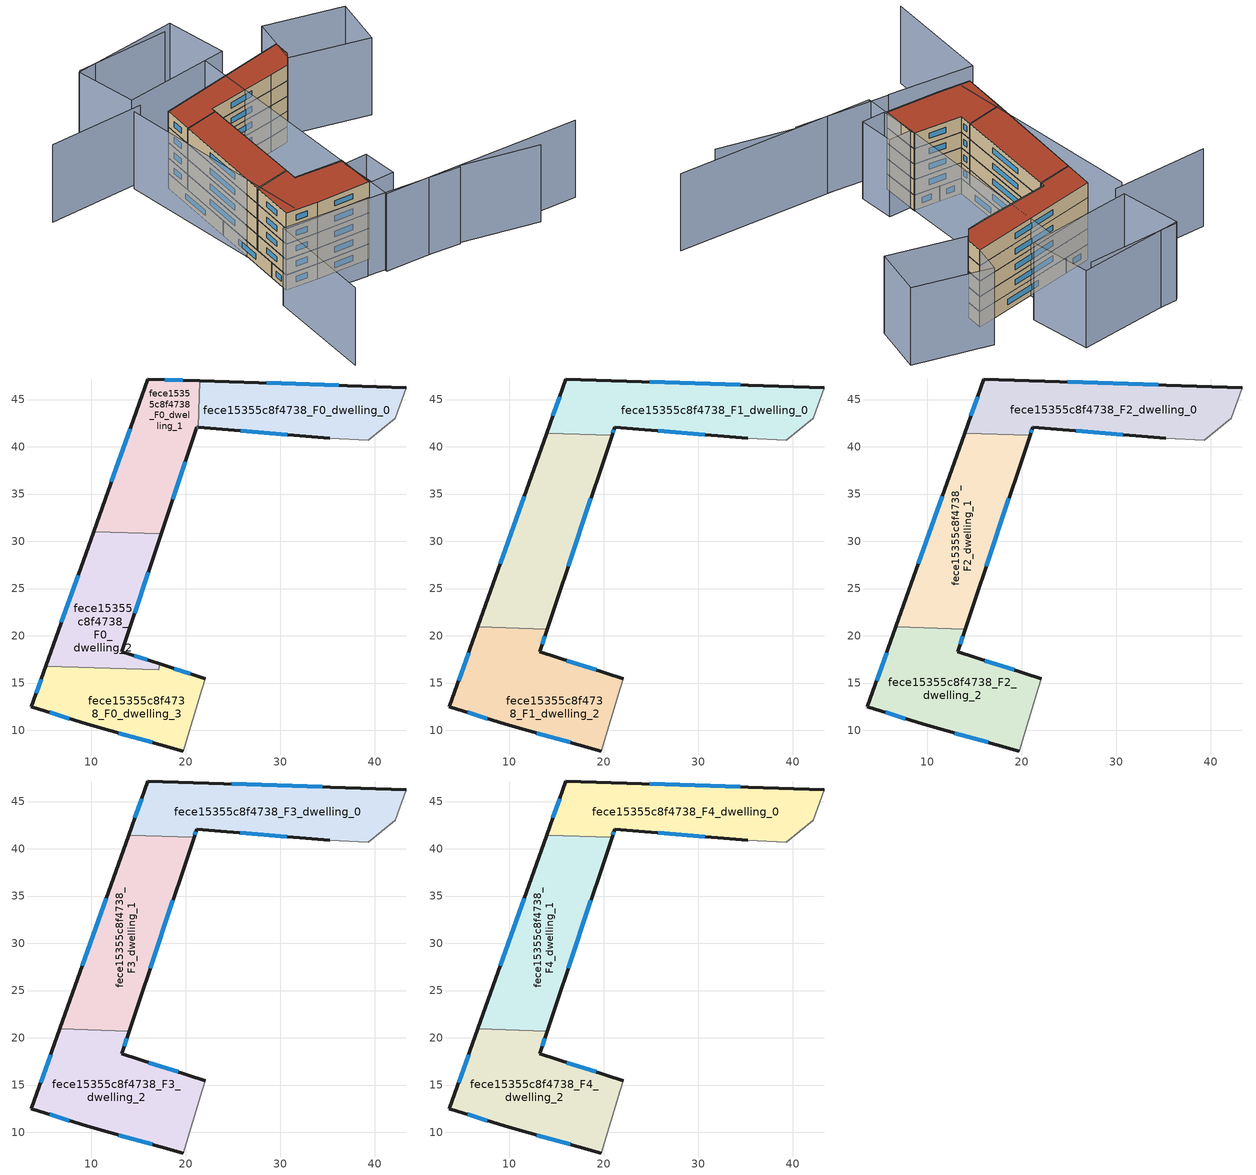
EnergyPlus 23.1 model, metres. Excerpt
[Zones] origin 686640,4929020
fece15355c8f4738_F0_dwelling_0
 floor ground (EU_floor_Construction): 42.18,43.04 43.3,46.27 21.45,46.99 21.3,42.05 35.25,40.92 39.29,40.69 z0
 wall outside (EU_wall_Construction): 35.25,40.92 21.3,42.05 / 21.45,46.99 43.3,46.27 z0:3
 wall adiabatic (EU_wall_Construction): 43.3,46.27 42.18,43.04 39.29,40.69 35.25,40.92 z0:3
 wall to fece15355c8f4738_F0_dwelling_1 (EU_wall_Construction): 21.3,42.05 21.45,46.99 z0:3
 window (EU_Window_Construction): 30.71,41.29 25.84,41.69 / 28.56,46.76 36.2,46.51 z0.98:2.02
fece15355c8f4738_F0_dwelling_1
 floor ground (EU_floor_Construction): 17.39,30.8 21.15,42.07 21.3,42.05 21.45,46.99 15.97,47.17 10.24,31.03 z0
 wall outside (EU_wall_Construction): 10.24,31.03 15.97,47.17 21.45,46.99 / 21.3,42.05 21.15,42.07 17.39,30.8 z0:3
 wall to fece15355c8f4738_F0_dwelling_2 (EU_wall_Construction): 17.39,30.8 10.24,31.03 z0:3
 window (EU_Window_Construction): 12.11,36.28 14.11,41.93 / 17.76,47.12 19.67,47.05 / 21.25,42.06 21.2,42.06 / 19.93,38.4 18.61,34.47 z0.98:2.02
fece15355c8f4738_F0_dwelling_2
 floor ground (EU_floor_Construction): 17.11,16.41 17.22,17.02 13.21,18.3 17.39,30.8 10.24,31.03 5.19,16.79 z0
 wall outside (EU_wall_Construction): 17.39,30.8 13.21,18.3 17.22,17.02 / 5.19,16.79 10.24,31.03 z0:3
 wall to fece15355c8f4738_F0_dwelling_3 (EU_wall_Construction): 17.22,17.02 17.11,16.41 5.19,16.79 z0:3
 window (EU_Window_Construction): 16.03,26.74 14.57,22.37 / 14.52,17.89 15.91,17.44 / 6.83,21.42 8.6,26.4 z0.98:2.02
fece15355c8f4738_F0_dwelling_3
 floor ground (EU_floor_Construction): 19.71,7.8 21.74,14.43 22.06,15.46 17.22,17.02 17.11,16.41 5.19,16.79 3.66,12.5 9.59,10.62 z0
 wall outside (EU_wall_Construction): 17.22,17.02 22.06,15.46 / 19.71,7.8 9.59,10.62 3.66,12.5 5.19,16.79 z0:3
 wall adiabatic (EU_wall_Construction): 22.06,15.46 21.74,14.43 19.71,7.8 z0:3
 window (EU_Window_Construction): 4.16,13.89 4.69,15.4 / 18.8,16.51 20.49,15.97 / 16.42,8.72 12.89,9.7 / 7.67,11.23 5.59,11.88 z0.98:2.02
fece15355c8f4738_F1_dwelling_0
 floor to fece15355c8f4738_F0_dwelling_0 (EU_floor_Construction): 42.18,43.04 43.3,46.27 21.45,46.99 21.3,42.05 35.25,40.92 39.29,40.69 z3
 floor to fece15355c8f4738_F0_dwelling_1 (EU_floor_Construction): 20.87,41.2 21.15,42.07 21.3,42.05 21.45,46.99 15.97,47.17 13.94,41.43 z3
 wall outside (EU_wall_Construction): 13.94,41.43 15.97,47.17 43.3,46.27 / 35.25,40.92 21.15,42.07 20.87,41.2 z3:6
 wall to fece15355c8f4738_F1_dwelling_1 (EU_wall_Construction): 20.87,41.2 13.94,41.43 z3:6
 wall adiabatic (EU_wall_Construction): 43.3,46.27 42.18,43.04 39.29,40.69 35.25,40.92 z3:6
 window (EU_Window_Construction): 14.6,43.3 15.31,45.31 / 24.86,46.88 34.42,46.57 / 30.67,41.3 25.74,41.69 / 21.06,41.78 20.96,41.48 z3.98:5.02
fece15355c8f4738_F1_dwelling_1
 floor to fece15355c8f4738_F0_dwelling_2 (EU_floor_Construction): 14.02,20.71 17.39,30.8 10.25,31.03 6.66,20.94 z3
 floor to fece15355c8f4738_F0_dwelling_1 (EU_floor_Construction): 17.39,30.8 20.87,41.2 13.94,41.43 10.25,31.03 z3
 wall outside (EU_wall_Construction): 20.87,41.2 14.02,20.71 / 6.66,20.94 13.94,41.43 z3:6
 wall to fece15355c8f4738_F1_dwelling_2 (EU_wall_Construction): 14.02,20.71 6.66,20.94 z3:6
 window (EU_Window_Construction): 18.64,34.54 16.24,27.37 / 9.03,27.61 11.57,34.77 z3.98:5.02
fece15355c8f4738_F1_dwelling_2
 floor to fece15355c8f4738_F0_dwelling_3 (EU_floor_Construction): 19.71,7.8 21.74,14.43 22.06,15.46 17.22,17.02 17.11,16.41 5.19,16.79 3.66,12.5 9.59,10.62 z3
 floor to fece15355c8f4738_F0_dwelling_2 (EU_floor_Construction): 17.11,16.43 17.22,17.02 13.21,18.3 14.02,20.71 6.66,20.94 5.19,16.79 17.11,16.41 z3
 wall outside (EU_wall_Construction): 19.71,7.8 9.59,10.62 3.66,12.5 6.66,20.94 / 14.02,20.71 13.21,18.3 22.06,15.46 z3:6
 wall adiabatic (EU_wall_Construction): 22.06,15.46 21.74,14.43 19.71,7.8 z3:6
 window (EU_Window_Construction): 16.42,8.72 12.89,9.7 / 7.67,11.23 5.59,11.88 / 4.64,15.24 5.69,18.2 / 13.76,19.93 13.48,19.09 / 16.09,17.38 19.19,16.39 z3.98:5.02
fece15355c8f4738_F2_dwelling_0
 floor to fece15355c8f4738_F1_dwelling_0 (EU_floor_Construction): 42.18,43.04 43.3,46.27 15.97,47.17 13.94,41.43 20.87,41.2 21.15,42.07 35.25,40.92 39.29,40.69 z6
 wall outside (EU_wall_Construction): 13.94,41.43 15.97,47.17 43.3,46.27 / 35.25,40.92 21.15,42.07 20.87,41.2 z6:9
 wall to fece15355c8f4738_F2_dwelling_1 (EU_wall_Construction): 20.87,41.2 13.94,41.43 z6:9
 wall adiabatic (EU_wall_Construction): 43.3,46.27 42.18,43.04 39.29,40.69 35.25,40.92 z6:9
 window (EU_Window_Construction): 14.6,43.3 15.31,45.31 / 24.86,46.88 34.42,46.57 / 30.67,41.3 25.74,41.69 / 21.06,41.78 20.96,41.48 z6.98:8.02
fece15355c8f4738_F2_dwelling_1
 floor to fece15355c8f4738_F1_dwelling_1 (EU_floor_Construction): 14.02,20.71 20.87,41.2 13.94,41.43 6.66,20.94 z6
 wall outside (EU_wall_Construction): 20.87,41.2 14.02,20.71 / 6.66,20.94 13.94,41.43 z6:9
 wall to fece15355c8f4738_F2_dwelling_2 (EU_wall_Construction): 14.02,20.71 6.66,20.94 z6:9
 window (EU_Window_Construction): 18.64,34.54 16.24,27.37 / 9.03,27.61 11.57,34.77 z6.98:8.02
fece15355c8f4738_F2_dwelling_2
 floor to fece15355c8f4738_F1_dwelling_2 (EU_floor_Construction): 19.71,7.8 21.74,14.43 22.06,15.46 13.21,18.3 14.02,20.71 6.66,20.94 3.66,12.5 9.59,10.62 z6
 wall outside (EU_wall_Construction): 19.71,7.8 9.59,10.62 3.66,12.5 6.66,20.94 / 14.02,20.71 13.21,18.3 22.06,15.46 z6:9
 wall adiabatic (EU_wall_Construction): 22.06,15.46 21.74,14.43 19.71,7.8 z6:9
 window (EU_Window_Construction): 16.42,8.72 12.89,9.7 / 7.67,11.23 5.59,11.88 / 4.64,15.24 5.69,18.2 / 13.76,19.93 13.48,19.09 / 16.09,17.38 19.19,16.39 z6.98:8.02
fece15355c8f4738_F3_dwelling_0
 floor to fece15355c8f4738_F2_dwelling_0 (EU_floor_Construction): 42.18,43.04 43.3,46.27 15.97,47.17 13.94,41.43 20.87,41.2 21.15,42.07 35.25,40.92 39.29,40.69 z9
 wall outside (EU_wall_Construction): 13.94,41.43 15.97,47.17 43.3,46.27 / 35.25,40.92 21.15,42.07 20.87,41.2 z9:12
 wall to fece15355c8f4738_F3_dwelling_1 (EU_wall_Construction): 20.87,41.2 13.94,41.43 z9:12
 wall adiabatic (EU_wall_Construction): 43.3,46.27 42.18,43.04 39.29,40.69 35.25,40.92 z9:12
 window (EU_Window_Construction): 14.6,43.3 15.31,45.31 / 24.86,46.88 34.42,46.57 / 30.67,41.3 25.74,41.69 / 21.06,41.78 20.96,41.48 z9.98:11.02
fece15355c8f4738_F3_dwelling_1
 floor to fece15355c8f4738_F2_dwelling_1 (EU_floor_Construction): 14.02,20.71 20.87,41.2 13.94,41.43 6.66,20.94 z9
 wall outside (EU_wall_Construction): 20.87,41.2 14.02,20.71 / 6.66,20.94 13.94,41.43 z9:12
 wall to fece15355c8f4738_F3_dwelling_2 (EU_wall_Construction): 14.02,20.71 6.66,20.94 z9:12
 window (EU_Window_Construction): 18.64,34.54 16.24,27.37 / 9.03,27.61 11.57,34.77 z9.98:11.02
fece15355c8f4738_F3_dwelling_2
 floor to fece15355c8f4738_F2_dwelling_2 (EU_floor_Construction): 19.71,7.8 21.74,14.43 22.06,15.46 13.21,18.3 14.02,20.71 6.66,20.94 3.66,12.5 9.59,10.62 z9
 wall outside (EU_wall_Construction): 19.71,7.8 9.59,10.62 3.66,12.5 6.66,20.94 / 14.02,20.71 13.21,18.3 22.06,15.46 z9:12
 wall adiabatic (EU_wall_Construction): 22.06,15.46 21.74,14.43 19.71,7.8 z9:12
 window (EU_Window_Construction): 16.42,8.72 12.89,9.7 / 7.67,11.23 5.59,11.88 / 4.64,15.24 5.69,18.2 / 13.76,19.93 13.48,19.09 / 16.09,17.38 19.19,16.39 z9.98:11.02
fece15355c8f4738_F4_dwelling_0
 floor to fece15355c8f4738_F3_dwelling_0 (EU_floor_Construction): 42.18,43.04 43.3,46.27 15.97,47.17 13.94,41.43 20.87,41.2 21.15,42.07 35.25,40.92 39.29,40.69 z12
 wall outside (EU_wall_Construction): 13.94,41.43 15.97,47.17 43.3,46.27 / 35.25,40.92 21.15,42.07 20.87,41.2 z12:15
 wall to fece15355c8f4738_F4_dwelling_1 (EU_wall_Construction): 20.87,41.2 13.94,41.43 z12:15
 wall adiabatic (EU_wall_Construction): 43.3,46.27 42.18,43.04 39.29,40.69 35.25,40.92 z12:15
 window (EU_Window_Construction): 14.6,43.3 15.31,45.31 / 24.86,46.88 34.42,46.57 / 30.67,41.3 25.74,41.69 / 21.06,41.78 20.96,41.48 z12.98:14.02
 roof outside (EU_roof_Construction): 43.3,46.27 42.18,43.04 39.29,40.69 35.25,40.92 21.15,42.07 20.87,41.2 13.94,41.43 15.97,47.17 z15
fece15355c8f4738_F4_dwelling_1
 floor to fece15355c8f4738_F3_dwelling_1 (EU_floor_Construction): 14.02,20.71 20.87,41.2 13.94,41.43 6.66,20.94 z12
 wall outside (EU_wall_Construction): 20.87,41.2 14.02,20.71 / 6.66,20.94 13.94,41.43 z12:15
 wall to fece15355c8f4738_F4_dwelling_2 (EU_wall_Construction): 14.02,20.71 6.66,20.94 z12:15
 window (EU_Window_Construction): 18.64,34.54 16.24,27.37 / 9.03,27.61 11.57,34.77 z12.98:14.02
 roof outside (EU_roof_Construction): 20.87,41.2 14.02,20.71 6.66,20.94 13.94,41.43 z15
fece15355c8f4738_F4_dwelling_2
 floor to fece15355c8f4738_F3_dwelling_2 (EU_floor_Construction): 19.71,7.8 21.74,14.43 22.06,15.46 13.21,18.3 14.02,20.71 6.66,20.94 3.66,12.5 9.59,10.62 z12
 wall outside (EU_wall_Construction): 19.71,7.8 9.59,10.62 3.66,12.5 6.66,20.94 / 14.02,20.71 13.21,18.3 22.06,15.46 z12:15
 wall adiabatic (EU_wall_Construction): 22.06,15.46 21.74,14.43 19.71,7.8 z12:15
 window (EU_Window_Construction): 16.42,8.72 12.89,9.7 / 7.67,11.23 5.59,11.88 / 4.64,15.24 5.69,18.2 / 13.76,19.93 13.48,19.09 / 16.09,17.38 19.19,16.39 z12.98:14.02
 roof outside (EU_roof_Construction): 22.06,15.46 21.74,14.43 19.71,7.8 9.59,10.62 3.66,12.5 6.66,20.94 14.02,20.71 13.21,18.3 z15
shading: 15.51,4.82 32.67,-0.9 / -7.12,-10.65 -0.24,9.99 / -0.24,9.99 15.48,4.75 / 12.42,51.46 5.81,12.47 / 14.57,51.88 -3.88,55.52 / 32.81,-0.65 46.27,-7.02 / 55.58,-6.77 18.62,3.28 / 18.62,3.28 31.9,52.13 / 34.71,62.85 16.73,66.3 / 26,13.49 24.47,6.61 / 24.47,6.61 20,7.6 / 20,7.6 21.53,14.48 / 21.53,14.48 26,13.49 / 45.97,51.48 59.38,44.62 / 59.38,44.62 54.54,35.15 / 54.54,35.15 41.12,42.01 / 41.12,42.01 45.97,51.48 / 37.24,63.83 35.95,51.72 / 35.95,51.72 14.98,53.96 / 14.98,53.96 16.28,66.07 / 16.28,66.07 37.24,63.83 z0:15
[Building]
EU S2 Campaign: North Axis=0; Terrain=City; Solar Distribution=FullExterior
[Site:Location]
Bologna: Latitude=44.5; Longitude=11.25; Time Zone=1; Elevation=37
[SizingPeriod:WeatherFileDays]
AnnualSizingPeriod: Begin Month=1; Begin Day of Month=1; End Month=12; End Day of Month=31; Day of Week for Start Day=Monday; Use Weather File Daylight Saving Period=No; Use Weather File Rain and Snow Indicators=No
[MATERIAL]
EU_InternalMass_Material: Roughness=MediumRough; Thickness=0.1; Conductivity=1; Density=1800; Specific Heat=900; Thermal Absorptance=0.9; Solar Absorptance=0.7; Visible Absorptance=0.7
[MATERIAL:NOMASS] Roughness=MediumRough; Thermal Absorptance=0.9; Solar Absorptance=0.7; Visible Absorptance=0.7
Name | Thermal Resistance
EU_wall_NoMass | 0.905828
EU_roof_NoMass | 0.37593
EU_floor_NoMass | 0.67114
[WINDOWMATERIAL:SIMPLEGLAZINGSYSTEM]
EU_Window_SimpleGlazing: UFactor=4.52486; Solar Heat Gain Coefficient=0.85; Visible Transmittance=0.85
[CONSTRUCTION]
EU_wall_Construction: EU_wall_NoMass
EU_roof_Construction: EU_roof_NoMass
EU_floor_Construction: EU_floor_NoMass
EU_InternalMass_Construction: EU_InternalMass_Material
EU_Window_Construction: EU_Window_SimpleGlazing
[ZONE] Type=1; Multiplier=1; Ceiling Height=autocalculate; Floor Area=autocalculate; Part of Total Floor Area=Yes
Name | Volume
fece15355c8f4738_F0_dwelling_0 | 332.941
fece15355c8f4738_F1_dwelling_0; fece15355c8f4738_F2_dwelling_0; fece15355c8f4738_F3_dwelling_0; fece15355c8f4738_F4_dwelling_0; fece15355c8f4738_F1_dwelling_1; fece15355c8f4738_F2_dwelling_1; fece15355c8f4738_F3_dwelling_1; fece15355c8f4738_F4_dwelling_1 | 443.922
fece15355c8f4738_F0_dwelling_1 | 332.953
fece15355c8f4738_F0_dwelling_2 | 330.858
fece15355c8f4738_F1_dwelling_2; fece15355c8f4738_F2_dwelling_2; fece15355c8f4738_F3_dwelling_2; fece15355c8f4738_F4_dwelling_2 | 443.927
fece15355c8f4738_F0_dwelling_3 | 335.041
[INTERNALMASS] Construction=EU_InternalMass_Construction
Name | Zone or ZoneList | Surface Area
fece15355c8f4738_F0_dwelling_0_EU_InternalMass | fece15355c8f4738_F0_dwelling_0 | 110.981
fece15355c8f4738_F0_dwelling_1_EU_InternalMass | fece15355c8f4738_F0_dwelling_1 | 110.984
fece15355c8f4738_F0_dwelling_2_EU_InternalMass | fece15355c8f4738_F0_dwelling_2 | 110.288
fece15355c8f4738_F0_dwelling_3_EU_InternalMass | fece15355c8f4738_F0_dwelling_3 | 111.675
fece15355c8f4738_F1_dwelling_0_EU_InternalMass | fece15355c8f4738_F1_dwelling_0 | 147.975
fece15355c8f4738_F1_dwelling_1_EU_InternalMass | fece15355c8f4738_F1_dwelling_1 | 147.974
fece15355c8f4738_F1_dwelling_2_EU_InternalMass | fece15355c8f4738_F1_dwelling_2 | 147.976
fece15355c8f4738_F2_dwelling_0_EU_InternalMass | fece15355c8f4738_F2_dwelling_0 | 147.975
fece15355c8f4738_F2_dwelling_1_EU_InternalMass | fece15355c8f4738_F2_dwelling_1 | 147.974
fece15355c8f4738_F2_dwelling_2_EU_InternalMass | fece15355c8f4738_F2_dwelling_2 | 147.976
fece15355c8f4738_F3_dwelling_0_EU_InternalMass | fece15355c8f4738_F3_dwelling_0 | 147.975
fece15355c8f4738_F3_dwelling_1_EU_InternalMass | fece15355c8f4738_F3_dwelling_1 | 147.974
fece15355c8f4738_F3_dwelling_2_EU_InternalMass | fece15355c8f4738_F3_dwelling_2 | 147.976
fece15355c8f4738_F4_dwelling_0_EU_InternalMass | fece15355c8f4738_F4_dwelling_0 | 147.975
fece15355c8f4738_F4_dwelling_1_EU_InternalMass | fece15355c8f4738_F4_dwelling_1 | 147.974
fece15355c8f4738_F4_dwelling_2_EU_InternalMass | fece15355c8f4738_F4_dwelling_2 | 147.976
[OTHEREQUIPMENT] Fuel Type=Electricity; Design Level Calculation Method=Watts/Area; Power per Zone Floor Area=1; Fraction Latent=0; Fraction Radiant=0; Fraction Lost=0; Carbon Dioxide Generation Rate=0; EndUse Subcategory=EU_Step8_InternalGains
Name | Zone or ZoneList or Space or SpaceList | Schedule
EU_Step8_InternalGain_fece15355c8f4738_F0_dwelling_0_f000 | fece15355c8f4738_F0_dwelling_0 | EU_Step8_GainSchedule_fece15355c8f4738_F0_dwelling_0_f000
EU_Step8_InternalGain_fece15355c8f4738_F0_dwelling_1_f000 | fece15355c8f4738_F0_dwelling_1 | EU_Step8_GainSchedule_fece15355c8f4738_F0_dwelling_1_f000
EU_Step8_InternalGain_fece15355c8f4738_F0_dwelling_2_f000 | fece15355c8f4738_F0_dwelling_2 | EU_Step8_GainSchedule_fece15355c8f4738_F0_dwelling_2_f000
EU_Step8_InternalGain_fece15355c8f4738_F0_dwelling_3_f000 | fece15355c8f4738_F0_dwelling_3 | EU_Step8_GainSchedule_fece15355c8f4738_F0_dwelling_3_f000
EU_Step8_InternalGain_fece15355c8f4738_F1_dwelling_0_f000 | fece15355c8f4738_F1_dwelling_0 | EU_Step8_GainSchedule_fece15355c8f4738_F1_dwelling_0_f000
EU_Step8_InternalGain_fece15355c8f4738_F1_dwelling_1_f000 | fece15355c8f4738_F1_dwelling_1 | EU_Step8_GainSchedule_fece15355c8f4738_F1_dwelling_1_f000
EU_Step8_InternalGain_fece15355c8f4738_F1_dwelling_2_f000 | fece15355c8f4738_F1_dwelling_2 | EU_Step8_GainSchedule_fece15355c8f4738_F1_dwelling_2_f000
EU_Step8_InternalGain_fece15355c8f4738_F2_dwelling_0_f000 | fece15355c8f4738_F2_dwelling_0 | EU_Step8_GainSchedule_fece15355c8f4738_F2_dwelling_0_f000
EU_Step8_InternalGain_fece15355c8f4738_F2_dwelling_1_f000 | fece15355c8f4738_F2_dwelling_1 | EU_Step8_GainSchedule_fece15355c8f4738_F2_dwelling_1_f000
EU_Step8_InternalGain_fece15355c8f4738_F2_dwelling_2_f000 | fece15355c8f4738_F2_dwelling_2 | EU_Step8_GainSchedule_fece15355c8f4738_F2_dwelling_2_f000
EU_Step8_InternalGain_fece15355c8f4738_F3_dwelling_0_f000 | fece15355c8f4738_F3_dwelling_0 | EU_Step8_GainSchedule_fece15355c8f4738_F3_dwelling_0_f000
EU_Step8_InternalGain_fece15355c8f4738_F3_dwelling_1_f000 | fece15355c8f4738_F3_dwelling_1 | EU_Step8_GainSchedule_fece15355c8f4738_F3_dwelling_1_f000
EU_Step8_InternalGain_fece15355c8f4738_F3_dwelling_2_f000 | fece15355c8f4738_F3_dwelling_2 | EU_Step8_GainSchedule_fece15355c8f4738_F3_dwelling_2_f000
EU_Step8_InternalGain_fece15355c8f4738_F4_dwelling_0_f000 | fece15355c8f4738_F4_dwelling_0 | EU_Step8_GainSchedule_fece15355c8f4738_F4_dwelling_0_f000
EU_Step8_InternalGain_fece15355c8f4738_F4_dwelling_1_f000 | fece15355c8f4738_F4_dwelling_1 | EU_Step8_GainSchedule_fece15355c8f4738_F4_dwelling_1_f000
EU_Step8_InternalGain_fece15355c8f4738_F4_dwelling_2_f000 | fece15355c8f4738_F4_dwelling_2 | EU_Step8_GainSchedule_fece15355c8f4738_F4_dwelling_2_f000
[ZONEVENTILATION:DESIGNFLOWRATE] Schedule=EU_AlwaysOn; Design Flow Rate Calculation Method=AirChanges/Hour; Air Changes per Hour=0.73129; Ventilation Type=Natural; Fan Pressure Rise=0; Fan Total Efficiency=1; Constant Term Coefficient=1; Temperature Term Coefficient=0; Velocity Term Coefficient=0; Velocity Squared Term Coefficient=0; Minimum Indoor Temperature=-100; Maximum Indoor Temperature=100; Delta Temperature=-100; Minimum Outdoor Temperature=-100; Maximum Outdoor Temperature=100; Maximum Wind Speed=40
Name | Zone or ZoneList or Space or SpaceList
EU_ConstantAir_fece15355c8f4738_F0_dwelling_0 | fece15355c8f4738_F0_dwelling_0
EU_ConstantAir_fece15355c8f4738_F0_dwelling_1 | fece15355c8f4738_F0_dwelling_1
EU_ConstantAir_fece15355c8f4738_F0_dwelling_2 | fece15355c8f4738_F0_dwelling_2
EU_ConstantAir_fece15355c8f4738_F0_dwelling_3 | fece15355c8f4738_F0_dwelling_3
EU_ConstantAir_fece15355c8f4738_F1_dwelling_0 | fece15355c8f4738_F1_dwelling_0
EU_ConstantAir_fece15355c8f4738_F1_dwelling_1 | fece15355c8f4738_F1_dwelling_1
EU_ConstantAir_fece15355c8f4738_F1_dwelling_2 | fece15355c8f4738_F1_dwelling_2
EU_ConstantAir_fece15355c8f4738_F2_dwelling_0 | fece15355c8f4738_F2_dwelling_0
EU_ConstantAir_fece15355c8f4738_F2_dwelling_1 | fece15355c8f4738_F2_dwelling_1
EU_ConstantAir_fece15355c8f4738_F2_dwelling_2 | fece15355c8f4738_F2_dwelling_2
EU_ConstantAir_fece15355c8f4738_F3_dwelling_0 | fece15355c8f4738_F3_dwelling_0
EU_ConstantAir_fece15355c8f4738_F3_dwelling_1 | fece15355c8f4738_F3_dwelling_1
EU_ConstantAir_fece15355c8f4738_F3_dwelling_2 | fece15355c8f4738_F3_dwelling_2
EU_ConstantAir_fece15355c8f4738_F4_dwelling_0 | fece15355c8f4738_F4_dwelling_0
EU_ConstantAir_fece15355c8f4738_F4_dwelling_1 | fece15355c8f4738_F4_dwelling_1
EU_ConstantAir_fece15355c8f4738_F4_dwelling_2 | fece15355c8f4738_F4_dwelling_2
[HVACTEMPLATE:THERMOSTAT] Constant Heating Setpoint=20; Constant Cooling Setpoint=50
EU_HeatOnly_fece15355c8f4738_F0_dwelling_0; EU_HeatOnly_fece15355c8f4738_F0_dwelling_1; EU_HeatOnly_fece15355c8f4738_F0_dwelling_2; EU_HeatOnly_fece15355c8f4738_F0_dwelling_3; EU_HeatOnly_fece15355c8f4738_F1_dwelling_0; EU_HeatOnly_fece15355c8f4738_F1_dwelling_1; EU_HeatOnly_fece15355c8f4738_F1_dwelling_2; EU_HeatOnly_fece15355c8f4738_F2_dwelling_0; EU_HeatOnly_fece15355c8f4738_F2_dwelling_1; EU_HeatOnly_fece15355c8f4738_F2_dwelling_2; EU_HeatOnly_fece15355c8f4738_F3_dwelling_0; EU_HeatOnly_fece15355c8f4738_F3_dwelling_1; EU_HeatOnly_fece15355c8f4738_F3_dwelling_2; EU_HeatOnly_fece15355c8f4738_F4_dwelling_0; EU_HeatOnly_fece15355c8f4738_F4_dwelling_1; EU_HeatOnly_fece15355c8f4738_F4_dwelling_2
[HVACTEMPLATE:ZONE:IDEALLOADSAIRSYSTEM] System Availability Schedule=EU_AlwaysOn; Maximum Heating Supply Air Temperature=50; Minimum Cooling Supply Air Temperature=13; Maximum Heating Supply Air Humidity Ratio=0.0156; Minimum Cooling Supply Air Humidity Ratio=0.0077; Heating Limit=NoLimit; Cooling Limit=NoLimit; Heating Availability Schedule=EU_AlwaysOn; Cooling Availability Schedule=EU_CoolingOff; Dehumidification Control Type=ConstantSensibleHeatRatio; Cooling Sensible Heat Ratio=0.7; Dehumidification Setpoint=60; Humidification Control Type=None; Humidification Setpoint=30; Outdoor Air Method=None; Outdoor Air Flow Rate per Person=0.00944; Outdoor Air Flow Rate per Zone Floor Area=0; Outdoor Air Flow Rate per Zone=0; Demand Controlled Ventilation Type=None; Outdoor Air Economizer Type=NoEconomizer; Heat Recovery Type=None; Sensible Heat Recovery Effectiveness=0.7; Latent Heat Recovery Effectiveness=0.65
Name | Template Thermostat
fece15355c8f4738_F0_dwelling_0 | EU_HeatOnly_fece15355c8f4738_F0_dwelling_0
fece15355c8f4738_F0_dwelling_1 | EU_HeatOnly_fece15355c8f4738_F0_dwelling_1
fece15355c8f4738_F0_dwelling_2 | EU_HeatOnly_fece15355c8f4738_F0_dwelling_2
fece15355c8f4738_F0_dwelling_3 | EU_HeatOnly_fece15355c8f4738_F0_dwelling_3
fece15355c8f4738_F1_dwelling_0 | EU_HeatOnly_fece15355c8f4738_F1_dwelling_0
fece15355c8f4738_F1_dwelling_1 | EU_HeatOnly_fece15355c8f4738_F1_dwelling_1
fece15355c8f4738_F1_dwelling_2 | EU_HeatOnly_fece15355c8f4738_F1_dwelling_2
fece15355c8f4738_F2_dwelling_0 | EU_HeatOnly_fece15355c8f4738_F2_dwelling_0
fece15355c8f4738_F2_dwelling_1 | EU_HeatOnly_fece15355c8f4738_F2_dwelling_1
fece15355c8f4738_F2_dwelling_2 | EU_HeatOnly_fece15355c8f4738_F2_dwelling_2
fece15355c8f4738_F3_dwelling_0 | EU_HeatOnly_fece15355c8f4738_F3_dwelling_0
fece15355c8f4738_F3_dwelling_1 | EU_HeatOnly_fece15355c8f4738_F3_dwelling_1
fece15355c8f4738_F3_dwelling_2 | EU_HeatOnly_fece15355c8f4738_F3_dwelling_2
fece15355c8f4738_F4_dwelling_0 | EU_HeatOnly_fece15355c8f4738_F4_dwelling_0
fece15355c8f4738_F4_dwelling_1 | EU_HeatOnly_fece15355c8f4738_F4_dwelling_1
fece15355c8f4738_F4_dwelling_2 | EU_HeatOnly_fece15355c8f4738_F4_dwelling_2
[SIZING:ZONE] Zone Cooling Design Supply Air Temperature Input Method=SupplyAirTemperature; Zone Cooling Design Supply Air Temperature=13; Zone Heating Design Supply Air Temperature Input Method=SupplyAirTemperature; Zone Heating Design Supply Air Temperature=50; Zone Cooling Design Supply Air Humidity Ratio=0.008; Zone Heating Design Supply Air Humidity Ratio=0.008; Cooling Design Air Flow Method=DesignDay; Cooling Design Air Flow Rate=0; Cooling Minimum Air Flow per Zone Floor Area=0.000762; Cooling Minimum Air Flow=0; Cooling Minimum Air Flow Fraction=0.2; Heating Design Air Flow Method=DesignDay; Heating Design Air Flow Rate=0; Heating Maximum Air Flow per Zone Floor Area=0.002032; Heating Maximum Air Flow=0.141576; Heating Maximum Air Flow Fraction=0.3; Account for Dedicated Outdoor Air System=No; Dedicated Outdoor Air System Control Strategy=NeutralSupplyAir; Dedicated Outdoor Air Low Setpoint Temperature for Design=autosize; Dedicated Outdoor Air High Setpoint Temperature for Design=autosize; Zone Load Sizing Method=Sensible Load Only No Latent Load; Zone Latent Cooling Design Supply Air Humidity Ratio Input Method=HumidityRatioDifference; Zone Cooling Design Supply Air Humidity Ratio Difference=0.005; Zone Latent Heating Design Supply Air Humidity Ratio Input Method=HumidityRatioDifference; Zone Humidification Design Supply Air Humidity Ratio Difference=0.005
fece15355c8f4738_F0_dwelling_0; fece15355c8f4738_F0_dwelling_1; fece15355c8f4738_F0_dwelling_2; fece15355c8f4738_F0_dwelling_3; fece15355c8f4738_F1_dwelling_0; fece15355c8f4738_F1_dwelling_1; fece15355c8f4738_F1_dwelling_2; fece15355c8f4738_F2_dwelling_0; fece15355c8f4738_F2_dwelling_1; fece15355c8f4738_F2_dwelling_2; fece15355c8f4738_F3_dwelling_0; fece15355c8f4738_F3_dwelling_1; fece15355c8f4738_F3_dwelling_2; fece15355c8f4738_F4_dwelling_0; fece15355c8f4738_F4_dwelling_1; fece15355c8f4738_F4_dwelling_2
[SCHEDULE:CONSTANT]
Name | Hourly Value
EU_AlwaysOn | 1
EU_CoolingOff | 0
[SCHEDULE:FILE] Column Number=1; Rows to Skip at Top=0; Number of Hours of Data=8760; Column Separator=Comma; Interpolate to Timestep=No; Minutes per Item=60; Adjust Schedule for Daylight Savings=Yes
Name | File
EU_Step8_GainSchedule_fece15355c8f4738_F0_dwelling_0_f000 | ../../schedules/fece15355c8f4738/fece15355c8f4738_F0_dwelling_0_f000_gain.csv
EU_Step8_GainSchedule_fece15355c8f4738_F0_dwelling_1_f000 | ../../schedules/fece15355c8f4738/fece15355c8f4738_F0_dwelling_1_f000_gain.csv
EU_Step8_GainSchedule_fece15355c8f4738_F0_dwelling_2_f000 | ../../schedules/fece15355c8f4738/fece15355c8f4738_F0_dwelling_2_f000_gain.csv
EU_Step8_GainSchedule_fece15355c8f4738_F0_dwelling_3_f000 | ../../schedules/fece15355c8f4738/fece15355c8f4738_F0_dwelling_3_f000_gain.csv
EU_Step8_GainSchedule_fece15355c8f4738_F1_dwelling_0_f000 | ../../schedules/fece15355c8f4738/fece15355c8f4738_F1_dwelling_0_f000_gain.csv
EU_Step8_GainSchedule_fece15355c8f4738_F1_dwelling_1_f000 | ../../schedules/fece15355c8f4738/fece15355c8f4738_F1_dwelling_1_f000_gain.csv
EU_Step8_GainSchedule_fece15355c8f4738_F1_dwelling_2_f000 | ../../schedules/fece15355c8f4738/fece15355c8f4738_F1_dwelling_2_f000_gain.csv
EU_Step8_GainSchedule_fece15355c8f4738_F2_dwelling_0_f000 | ../../schedules/fece15355c8f4738/fece15355c8f4738_F2_dwelling_0_f000_gain.csv
EU_Step8_GainSchedule_fece15355c8f4738_F2_dwelling_1_f000 | ../../schedules/fece15355c8f4738/fece15355c8f4738_F2_dwelling_1_f000_gain.csv
EU_Step8_GainSchedule_fece15355c8f4738_F2_dwelling_2_f000 | ../../schedules/fece15355c8f4738/fece15355c8f4738_F2_dwelling_2_f000_gain.csv
EU_Step8_GainSchedule_fece15355c8f4738_F3_dwelling_0_f000 | ../../schedules/fece15355c8f4738/fece15355c8f4738_F3_dwelling_0_f000_gain.csv
EU_Step8_GainSchedule_fece15355c8f4738_F3_dwelling_1_f000 | ../../schedules/fece15355c8f4738/fece15355c8f4738_F3_dwelling_1_f000_gain.csv
EU_Step8_GainSchedule_fece15355c8f4738_F3_dwelling_2_f000 | ../../schedules/fece15355c8f4738/fece15355c8f4738_F3_dwelling_2_f000_gain.csv
EU_Step8_GainSchedule_fece15355c8f4738_F4_dwelling_0_f000 | ../../schedules/fece15355c8f4738/fece15355c8f4738_F4_dwelling_0_f000_gain.csv
EU_Step8_GainSchedule_fece15355c8f4738_F4_dwelling_1_f000 | ../../schedules/fece15355c8f4738/fece15355c8f4738_F4_dwelling_1_f000_gain.csv
EU_Step8_GainSchedule_fece15355c8f4738_F4_dwelling_2_f000 | ../../schedules/fece15355c8f4738/fece15355c8f4738_F4_dwelling_2_f000_gain.csv
